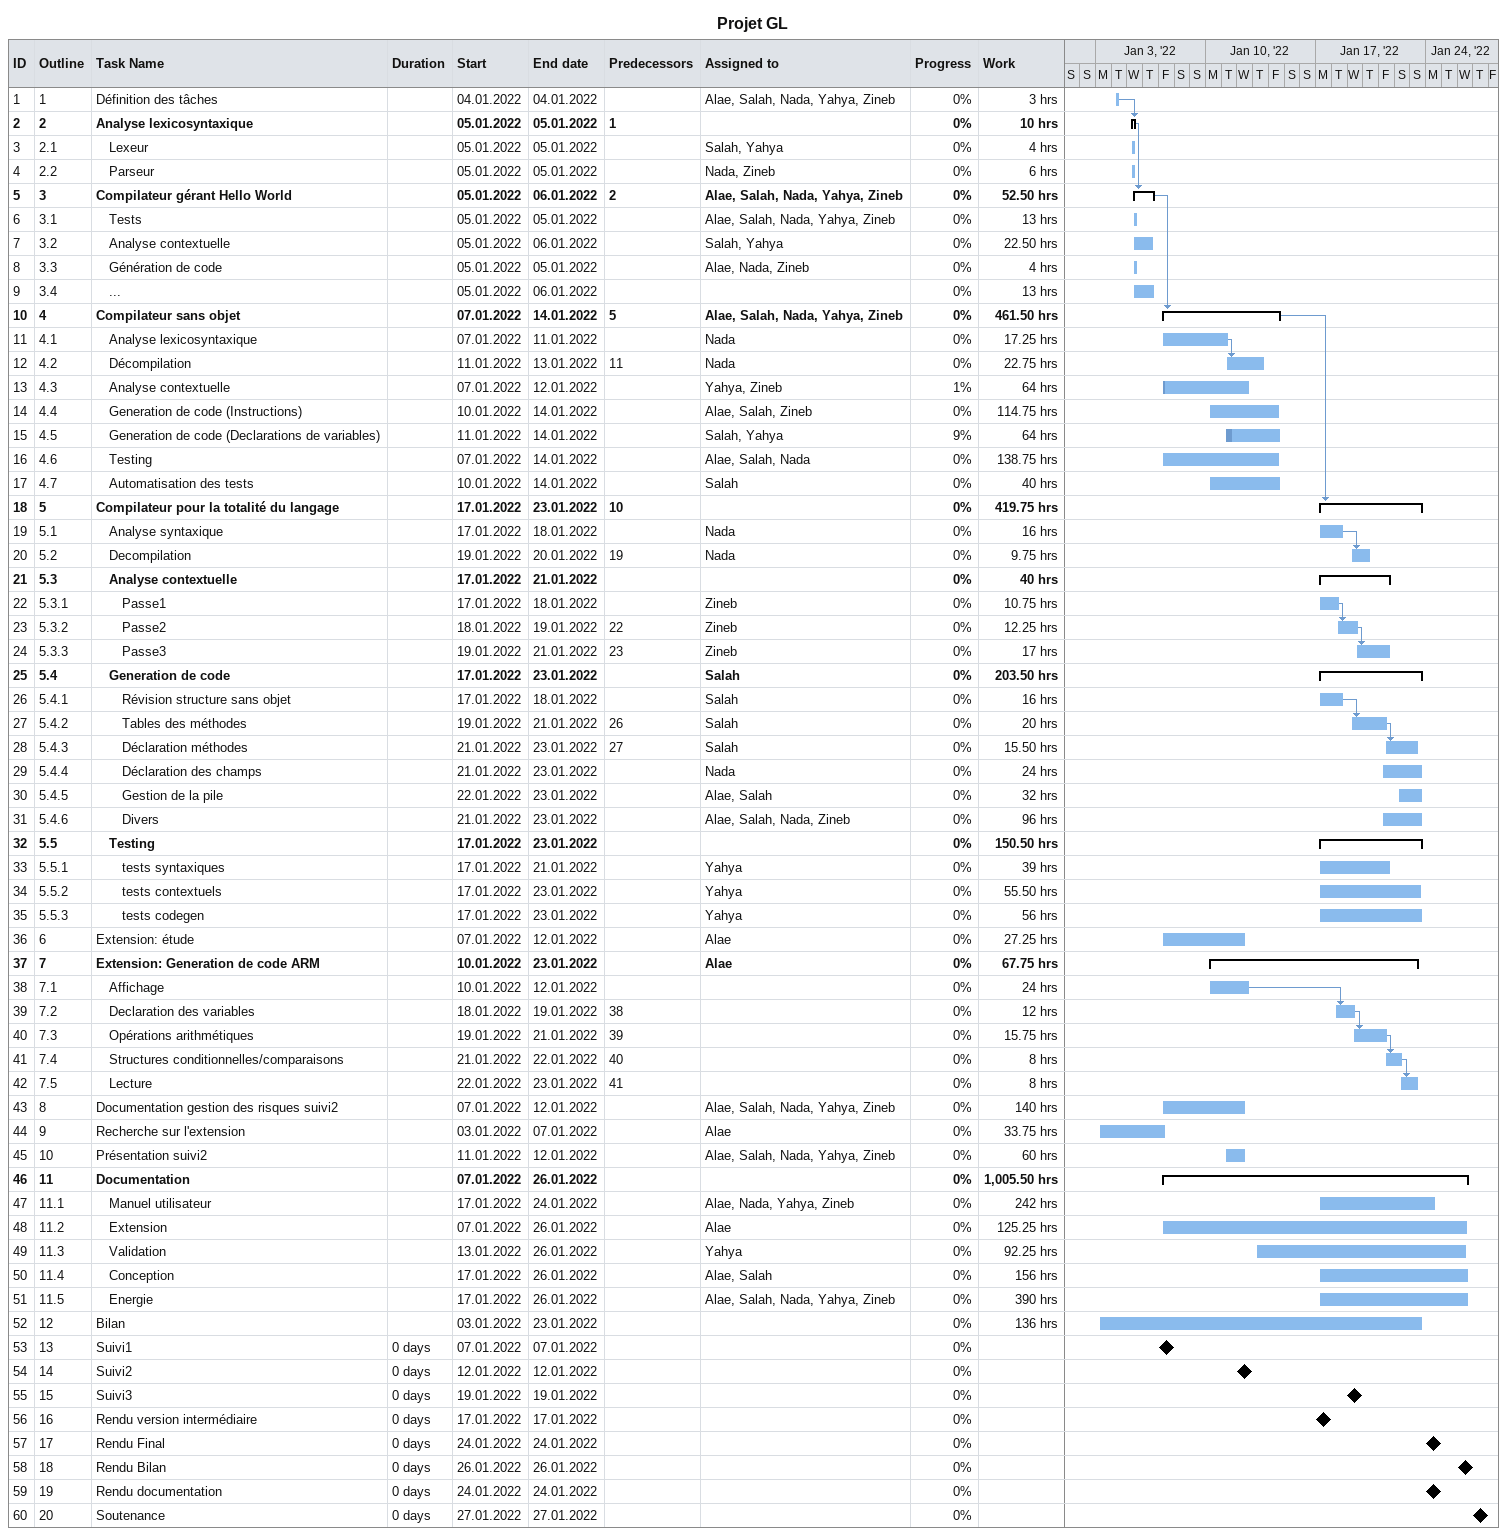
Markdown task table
Projet GL

| ID | WBS | Task | Duration | Start | Finish | Predecessors | Resources | % complete | Work (h) |
|---|---|---|---|---|---|---|---|---|---|
| 1 | 1 | Définition des tâches |  | 2022-01-04 | 2022-01-04 |  | Alae, Salah, Nada, Yahya, Zineb | 0 | 3 |
| 2 | 2 | **Analyse lexicosyntaxique** |  | 2022-01-05 | 2022-01-05 | 1 |  | 0 | 10 |
| 3 | 2.1 | Lexeur |  | 2022-01-05 | 2022-01-05 |  | Salah, Yahya | 0 | 4 |
| 4 | 2.2 | Parseur |  | 2022-01-05 | 2022-01-05 |  | Nada, Zineb | 0 | 6 |
| 5 | 3 | **Compilateur gérant Hello World** |  | 2022-01-05 | 2022-01-06 | 2 | Alae, Salah, Nada, Yahya, Zineb | 0 | 52.50 |
| 6 | 3.1 | Tests |  | 2022-01-05 | 2022-01-05 |  | Alae, Salah, Nada, Yahya, Zineb | 0 | 13 |
| 7 | 3.2 | Analyse contextuelle |  | 2022-01-05 | 2022-01-06 |  | Salah, Yahya | 0 | 22.50 |
| 8 | 3.3 | Génération de code |  | 2022-01-05 | 2022-01-05 |  | Alae, Nada, Zineb | 0 | 4 |
| 9 | 3.4 | ... |  | 2022-01-05 | 2022-01-06 |  |  | 0 | 13 |
| 10 | 4 | **Compilateur sans objet** |  | 2022-01-07 | 2022-01-14 | 5 | Alae, Salah, Nada, Yahya, Zineb | 0 | 461.50 |
| 11 | 4.1 | Analyse lexicosyntaxique |  | 2022-01-07 | 2022-01-11 |  | Nada | 0 | 17.25 |
| 12 | 4.2 | Décompilation |  | 2022-01-11 | 2022-01-13 | 11 | Nada | 0 | 22.75 |
| 13 | 4.3 | Analyse contextuelle |  | 2022-01-07 | 2022-01-12 |  | Yahya, Zineb | 1 | 64 |
| 14 | 4.4 | Generation de code (Instructions) |  | 2022-01-10 | 2022-01-14 |  | Alae, Salah, Zineb | 0 | 114.75 |
| 15 | 4.5 | Generation de code (Declarations de variables) |  | 2022-01-11 | 2022-01-14 |  | Salah, Yahya | 9 | 64 |
| 16 | 4.6 | Testing |  | 2022-01-07 | 2022-01-14 |  | Alae, Salah, Nada | 0 | 138.75 |
| 17 | 4.7 | Automatisation des tests |  | 2022-01-10 | 2022-01-14 |  | Salah | 0 | 40 |
| 18 | 5 | **Compilateur pour la totalité du langage** |  | 2022-01-17 | 2022-01-23 | 10 |  | 0 | 419.75 |
| 19 | 5.1 | Analyse syntaxique |  | 2022-01-17 | 2022-01-18 |  | Nada | 0 | 16 |
| 20 | 5.2 | Decompilation |  | 2022-01-19 | 2022-01-20 | 19 | Nada | 0 | 9.75 |
| 21 | 5.3 | **Analyse contextuelle** |  | 2022-01-17 | 2022-01-21 |  |  | 0 | 40 |
| 22 | 5.3.1 | Passe1 |  | 2022-01-17 | 2022-01-18 |  | Zineb | 0 | 10.75 |
| 23 | 5.3.2 | Passe2 |  | 2022-01-18 | 2022-01-19 | 22 | Zineb | 0 | 12.25 |
| 24 | 5.3.3 | Passe3 |  | 2022-01-19 | 2022-01-21 | 23 | Zineb | 0 | 17 |
| 25 | 5.4 | **Generation de code** |  | 2022-01-17 | 2022-01-23 |  | Salah | 0 | 203.50 |
| 26 | 5.4.1 | Révision structure sans objet |  | 2022-01-17 | 2022-01-18 |  | Salah | 0 | 16 |
| 27 | 5.4.2 | Tables des méthodes |  | 2022-01-19 | 2022-01-21 | 26 | Salah | 0 | 20 |
| 28 | 5.4.3 | Déclaration méthodes |  | 2022-01-21 | 2022-01-23 | 27 | Salah | 0 | 15.50 |
| 29 | 5.4.4 | Déclaration des champs |  | 2022-01-21 | 2022-01-23 |  | Nada | 0 | 24 |
| 30 | 5.4.5 | Gestion de la pile |  | 2022-01-22 | 2022-01-23 |  | Alae, Salah | 0 | 32 |
| 31 | 5.4.6 | Divers |  | 2022-01-21 | 2022-01-23 |  | Alae, Salah, Nada, Zineb | 0 | 96 |
| 32 | 5.5 | **Testing** |  | 2022-01-17 | 2022-01-23 |  |  | 0 | 150.50 |
| 33 | 5.5.1 | tests syntaxiques |  | 2022-01-17 | 2022-01-21 |  | Yahya | 0 | 39 |
| 34 | 5.5.2 | tests contextuels |  | 2022-01-17 | 2022-01-23 |  | Yahya | 0 | 55.50 |
| 35 | 5.5.3 | tests codegen |  | 2022-01-17 | 2022-01-23 |  | Yahya | 0 | 56 |
| 36 | 6 | Extension: étude |  | 2022-01-07 | 2022-01-12 |  | Alae | 0 | 27.25 |
| 37 | 7 | **Extension: Generation de code ARM** |  | 2022-01-10 | 2022-01-23 |  | Alae | 0 | 67.75 |
| 38 | 7.1 | Affichage |  | 2022-01-10 | 2022-01-12 |  |  | 0 | 24 |
| 39 | 7.2 | Declaration des variables |  | 2022-01-18 | 2022-01-19 | 38 |  | 0 | 12 |
| 40 | 7.3 | Opérations arithmétiques |  | 2022-01-19 | 2022-01-21 | 39 |  | 0 | 15.75 |
| 41 | 7.4 | Structures conditionnelles/comparaisons |  | 2022-01-21 | 2022-01-22 | 40 |  | 0 | 8 |
| 42 | 7.5 | Lecture |  | 2022-01-22 | 2022-01-23 | 41 |  | 0 | 8 |
| 43 | 8 | Documentation gestion des risques suivi2 |  | 2022-01-07 | 2022-01-12 |  | Alae, Salah, Nada, Yahya, Zineb | 0 | 140 |
| 44 | 9 | Recherche sur l'extension |  | 2022-01-03 | 2022-01-07 |  | Alae | 0 | 33.75 |
| 45 | 10 | Présentation suivi2 |  | 2022-01-11 | 2022-01-12 |  | Alae, Salah, Nada, Yahya, Zineb | 0 | 60 |
| 46 | 11 | **Documentation** |  | 2022-01-07 | 2022-01-26 |  |  | 0 | 1005.50 |
| 47 | 11.1 | Manuel utilisateur |  | 2022-01-17 | 2022-01-24 |  | Alae, Nada, Yahya, Zineb | 0 | 242 |
| 48 | 11.2 | Extension |  | 2022-01-07 | 2022-01-26 |  | Alae | 0 | 125.25 |
| 49 | 11.3 | Validation |  | 2022-01-13 | 2022-01-26 |  | Yahya | 0 | 92.25 |
| 50 | 11.4 | Conception |  | 2022-01-17 | 2022-01-26 |  | Alae, Salah | 0 | 156 |
| 51 | 11.5 | Energie |  | 2022-01-17 | 2022-01-26 |  | Alae, Salah, Nada, Yahya, Zineb | 0 | 390 |
| 52 | 12 | Bilan |  | 2022-01-03 | 2022-01-23 |  |  | 0 | 136 |
| 53 | 13 | Suivi1 | 0d | 2022-01-07 | 2022-01-07 |  |  | 0 |  |
| 54 | 14 | Suivi2 | 0d | 2022-01-12 | 2022-01-12 |  |  | 0 |  |
| 55 | 15 | Suivi3 | 0d | 2022-01-19 | 2022-01-19 |  |  | 0 |  |
| 56 | 16 | Rendu version intermédiaire | 0d | 2022-01-17 | 2022-01-17 |  |  | 0 |  |
| 57 | 17 | Rendu Final | 0d | 2022-01-24 | 2022-01-24 |  |  | 0 |  |
| 58 | 18 | Rendu Bilan | 0d | 2022-01-26 | 2022-01-26 |  |  | 0 |  |
| 59 | 19 | Rendu documentation | 0d | 2022-01-24 | 2022-01-24 |  |  | 0 |  |
| 60 | 20 | Soutenance | 0d | 2022-01-27 | 2022-01-27 |  |  | 0 |  |
